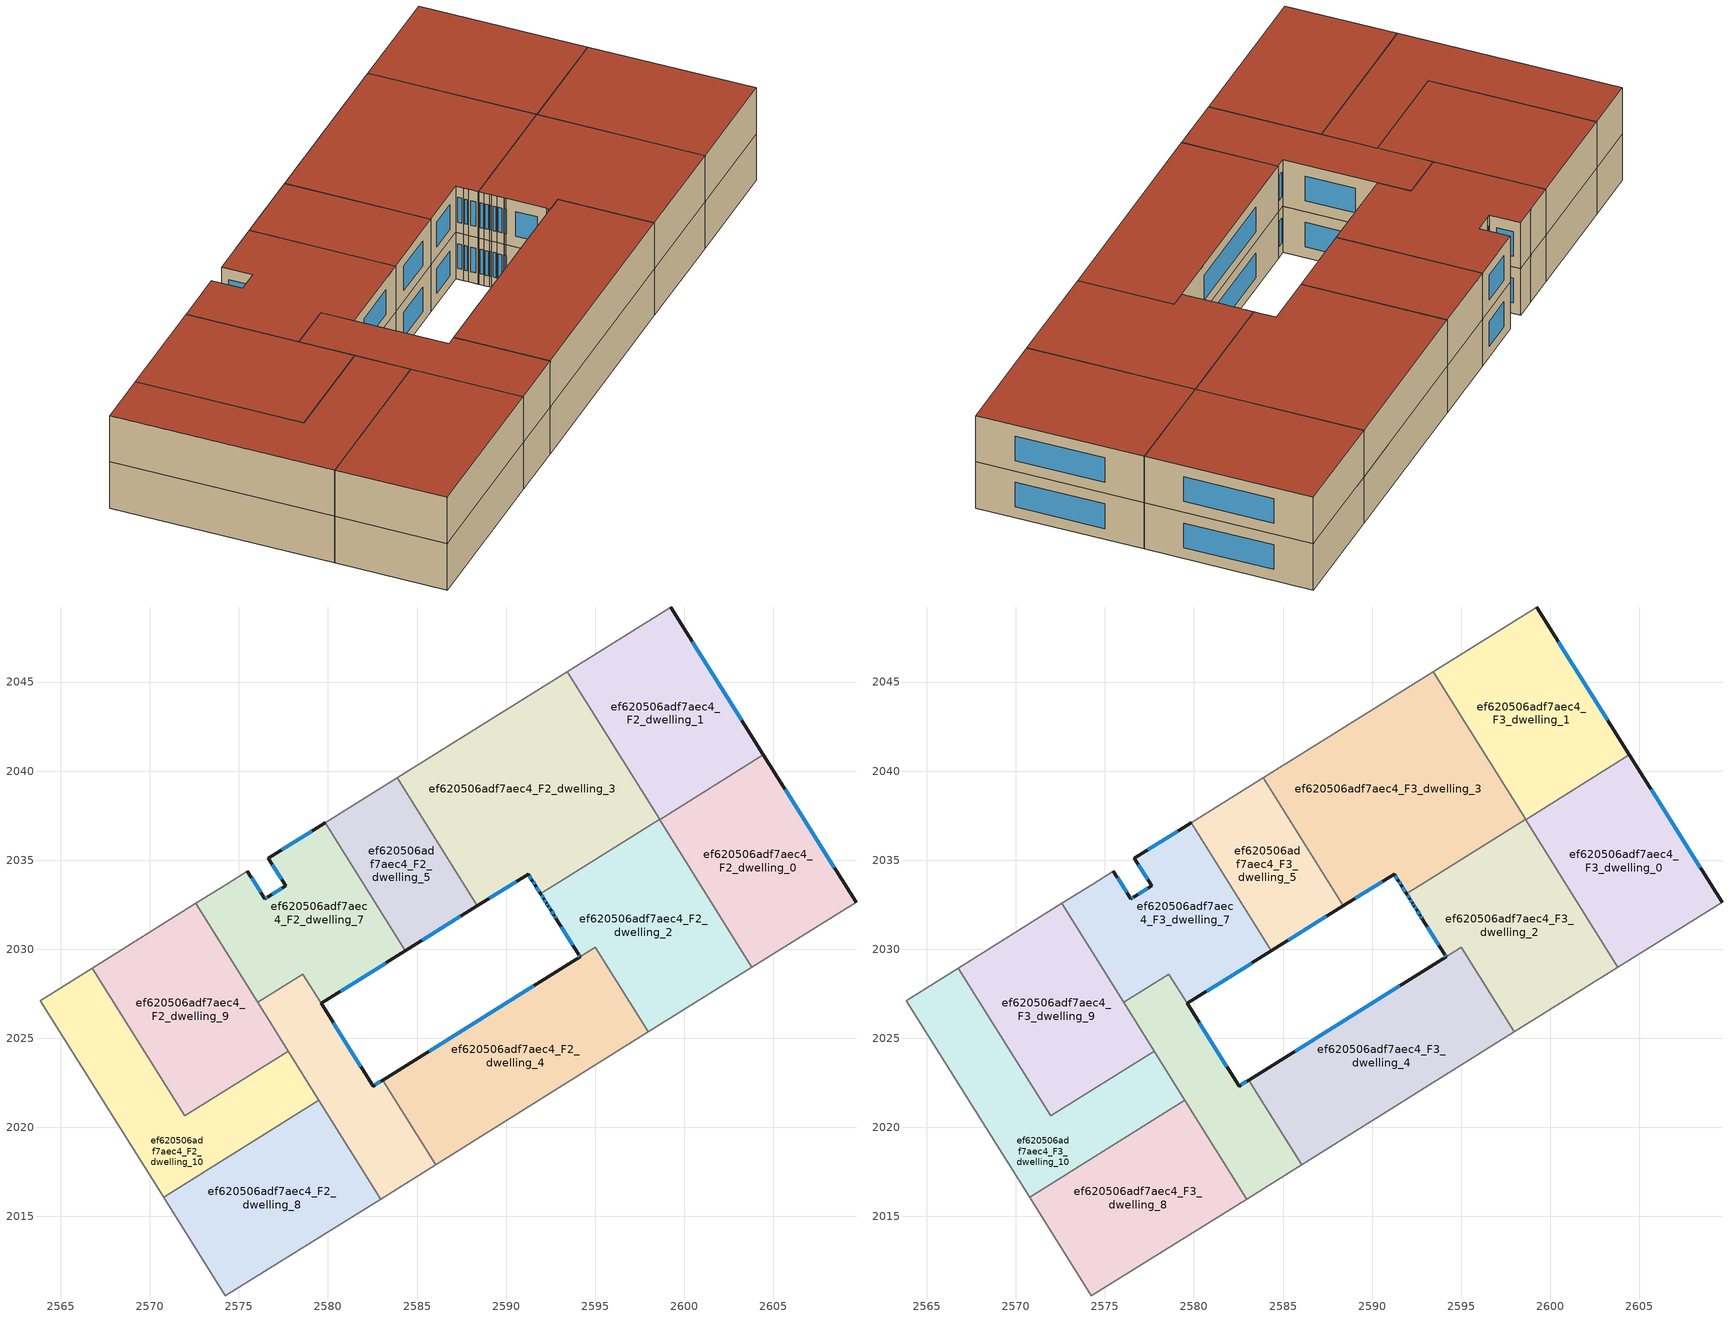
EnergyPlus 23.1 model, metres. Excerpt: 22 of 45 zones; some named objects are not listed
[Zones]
ef620506adf7aec4_F2_dwelling_0
 floor to ef620506adf7aec4_F1_dwelling_0 (EU_floor_Construction): 2604.45,2040.91 2609.65,2032.64 2603.8,2028.99 2598.63,2037.28 z6
 wall outside (EU_wall_Construction): 2609.65,2032.64 2604.45,2040.91 z6:9
 wall to ef620506adf7aec4_F2_dwelling_1 (EU_wall_Construction): 2604.45,2040.91 2598.63,2037.28 z6:9
 wall adiabatic (EU_wall_Construction): 2603.8,2028.99 2609.65,2032.64 z6:9
 wall to ef620506adf7aec4_F2_dwelling_2 (EU_wall_Construction): 2598.63,2037.28 2603.8,2028.99 z6:9
 window (EU_Window_Construction): 2608.43,2034.59 2605.67,2038.97 z6.7:8.3
ef620506adf7aec4_F2_dwelling_1
 floor to ef620506adf7aec4_F1_dwelling_1 (EU_floor_Construction): 2599.23,2049.21 2604.45,2040.91 2598.63,2037.28 2593.43,2045.59 z6
 wall outside (EU_wall_Construction): 2604.45,2040.91 2599.23,2049.21 z6:9
 wall adiabatic (EU_wall_Construction): 2599.23,2049.21 2593.43,2045.59 z6:9
 wall to ef620506adf7aec4_F2_dwelling_3 (EU_wall_Construction): 2593.43,2045.59 2598.62,2037.29 z6:9
 wall to ef620506adf7aec4_F2_dwelling_2 (EU_wall_Construction): 2598.62,2037.29 2598.63,2037.27 z6:9
 window (EU_Window_Construction): 2603.23,2042.86 2600.46,2047.26 z6.7:8.3
ef620506adf7aec4_F2_dwelling_10
 floor to ef620506adf7aec4_F1_dwelling_10 (EU_floor_Construction): 2577.77,2024.28 2579.5,2021.52 2570.77,2016.07 2563.83,2027.1 2566.77,2028.94 2571.95,2020.64 z6
 wall to ef620506adf7aec4_F2_dwelling_8 (EU_wall_Construction): 2570.77,2016.07 2579.5,2021.52 z6:9
 wall adiabatic (EU_wall_Construction): 2566.77,2028.94 2563.83,2027.1 2570.77,2016.07 z6:9
 wall to ef620506adf7aec4_F2_dwelling_9 (EU_wall_Construction): 2577.77,2024.28 2571.95,2020.64 2566.77,2028.94 z6:9
 wall to ef620506adf7aec4_F2_dwelling_6 (EU_wall_Construction): 2579.5,2021.52 2577.77,2024.28 z6:9
ef620506adf7aec4_F2_dwelling_2
 floor to ef620506adf7aec4_F1_dwelling_2 (EU_floor_Construction): 2598.62,2037.29 2603.8,2028.99 2597.97,2025.35 2595.01,2030.11 2594.15,2029.58 2594.08,2029.71 2594.05,2029.75 2592.8,2031.74 2592.75,2031.81 2592.71,2031.88 2592.5,2032.21 2592.35,2032.45 2592.28,2032.57 2592.12,2032.83 2591.96,2033.08 2591.93,2033.12 z6
 wall outside (EU_wall_Construction): 2591.93,2033.12 2591.96,2033.08 2592.12,2032.83 2592.28,2032.57 2592.35,2032.45 2592.5,2032.21 2592.71,2031.88 2592.75,2031.81 2592.8,2031.74 2594.05,2029.75 2594.08,2029.71 2594.15,2029.58 z6:9
 wall adiabatic (EU_wall_Construction): 2597.97,2025.35 2603.8,2028.99 z6:9
 wall to ef620506adf7aec4_F2_dwelling_4 (EU_wall_Construction): 2594.16,2029.58 2595.01,2030.11 2597.97,2025.35 z6:9
 wall to ef620506adf7aec4_F2_dwelling_3 (EU_wall_Construction): 2598.62,2037.29 2592.8,2033.65 / 2592.79,2033.65 2591.93,2033.12 z6:9
 window (EU_Window_Construction): 2593.09,2031.27 2593.75,2030.22 / 2592.76,2031.79 2592.79,2031.75 / 2592.72,2031.86 2592.74,2031.83 / 2592.55,2032.13 2592.66,2031.96 / 2592.39,2032.39 2592.47,2032.27 / 2592.29,2032.54 2592.33,2032.48 / 2592.15,2032.77 2592.24,2032.63 / 2591.99,2033.02 2592.08,2032.88 / 2594.09,2029.68 2594.14,2029.61 z6.7:8.3
ef620506adf7aec4_F2_dwelling_3
 floor to ef620506adf7aec4_F1_dwelling_3 (EU_floor_Construction): 2593.43,2045.59 2598.62,2037.29 2592.79,2033.65 2591.93,2033.12 2591.92,2033.13 2591.64,2033.58 2591.64,2033.59 2591.48,2033.84 2591.24,2034.22 2588.39,2032.44 2583.9,2039.63 z6
 wall outside (EU_wall_Construction): 2588.39,2032.44 2591.24,2034.22 2591.48,2033.84 2591.64,2033.59 2591.64,2033.58 2591.92,2033.13 2591.93,2033.12 z6:9
 wall to ef620506adf7aec4_F2_dwelling_5 (EU_wall_Construction): 2583.9,2039.63 2588.39,2032.44 z6:9
 wall adiabatic (EU_wall_Construction): 2593.43,2045.59 2583.9,2039.63 z6:9
 window (EU_Window_Construction): 2591.71,2033.48 2591.86,2033.24 / 2591.52,2033.78 2591.6,2033.65 / 2591.3,2034.13 2591.42,2033.93 / 2589.06,2032.86 2590.57,2033.8 z6.7:8.3
ef620506adf7aec4_F2_dwelling_4
 floor to ef620506adf7aec4_F1_dwelling_4 (EU_floor_Construction): 2595.01,2030.11 2597.97,2025.35 2586.04,2017.9 2583.07,2022.66 z6
 wall outside (EU_wall_Construction): 2594.16,2029.58 2583.07,2022.66 z6:9
 wall to ef620506adf7aec4_F2_dwelling_6 (EU_wall_Construction): 2583.07,2022.66 2586.04,2017.9 z6:9
 wall adiabatic (EU_wall_Construction): 2586.04,2017.9 2597.97,2025.35 z6:9
 window (EU_Window_Construction): 2591.55,2027.95 2585.67,2024.28 z6.7:8.3
ef620506adf7aec4_F2_dwelling_5
 floor to ef620506adf7aec4_F1_dwelling_5 (EU_floor_Construction): 2583.9,2039.63 2588.39,2032.44 2584.34,2029.91 2579.85,2037.1 z6
 wall outside (EU_wall_Construction): 2584.34,2029.91 2588.39,2032.44 z6:9
 wall to ef620506adf7aec4_F2_dwelling_7 (EU_wall_Construction): 2579.85,2037.1 2584.34,2029.91 z6:9
 wall adiabatic (EU_wall_Construction): 2583.9,2039.63 2579.85,2037.1 z6:9
 window (EU_Window_Construction): 2585.29,2030.5 2587.44,2031.85 z6.7:8.3
ef620506adf7aec4_F2_dwelling_6
 floor to ef620506adf7aec4_F1_dwelling_6 (EU_floor_Construction): 2583.07,2022.66 2586.04,2017.9 2582.96,2015.98 2576.05,2027.03 2578.58,2028.61 2582.53,2022.32 z6
 wall outside (EU_wall_Construction): 2583.07,2022.66 2582.53,2022.32 2579.62,2026.96 z6:9
 wall adiabatic (EU_wall_Construction): 2582.96,2015.98 2586.04,2017.9 z6:9
 wall to ef620506adf7aec4_F2_dwelling_7 (EU_wall_Construction): 2579.62,2026.96 2578.58,2028.61 2576.05,2027.03 z6:9
 wall to ef620506adf7aec4_F2_dwelling_8 (EU_wall_Construction): 2579.5,2021.52 2582.96,2015.98 z6:9
 wall to ef620506adf7aec4_F2_dwelling_9 (EU_wall_Construction): 2576.05,2027.03 2577.77,2024.28 z6:9
 window (EU_Window_Construction): 2582.94,2022.58 2582.66,2022.4 / 2581.84,2023.41 2580.3,2025.87 z6.7:8.3
ef620506adf7aec4_F2_dwelling_7
 floor to ef620506adf7aec4_F1_dwelling_7 (EU_floor_Construction): 2579.85,2037.1 2584.34,2029.91 2579.61,2026.96 2578.58,2028.61 2576.05,2027.03 2572.59,2032.58 2574.31,2033.65 2575.48,2034.38 2576.45,2032.84 2576.64,2032.96 2577.62,2033.57 2576.65,2035.1 z6
 wall outside (EU_wall_Construction): 2579.85,2037.1 2576.65,2035.1 2577.62,2033.57 2576.64,2032.96 2576.45,2032.84 2575.48,2034.38 / 2579.61,2026.96 2584.34,2029.91 z6:9
 wall adiabatic (EU_wall_Construction): 2575.48,2034.38 2574.31,2033.65 2572.59,2032.58 z6:9
 wall to ef620506adf7aec4_F2_dwelling_9 (EU_wall_Construction): 2572.59,2032.58 2576.05,2027.03 z6:9
 window (EU_Window_Construction): 2576.22,2033.2 2575.71,2034.02 / 2576.59,2032.93 2576.5,2032.87 / 2577.39,2033.42 2576.87,2033.1 / 2576.88,2034.74 2577.39,2033.93 / 2579.1,2036.63 2577.4,2035.57 / 2580.72,2027.65 2583.23,2029.22 z6.7:8.3
ef620506adf7aec4_F2_dwelling_8
 floor to ef620506adf7aec4_F1_dwelling_8 (EU_floor_Construction): 2579.5,2021.52 2582.96,2015.98 2574.24,2010.53 2570.77,2016.07 z6
 wall adiabatic (EU_wall_Construction): 2570.77,2016.07 2574.24,2010.53 2582.96,2015.98 z6:9
ef620506adf7aec4_F2_dwelling_9
 floor to ef620506adf7aec4_F1_dwelling_9 (EU_floor_Construction): 2572.59,2032.58 2577.77,2024.28 2571.95,2020.64 2566.77,2028.94 z6
 wall adiabatic (EU_wall_Construction): 2572.59,2032.58 2566.77,2028.94 z6:9
ef620506adf7aec4_F3_dwelling_0
 floor to ef620506adf7aec4_F2_dwelling_0 (EU_floor_Construction): 2604.45,2040.91 2609.65,2032.64 2603.8,2028.99 2598.63,2037.28 z9
 wall outside (EU_wall_Construction): 2609.65,2032.64 2604.45,2040.91 z9:12
 wall to ef620506adf7aec4_F3_dwelling_1 (EU_wall_Construction): 2604.45,2040.91 2598.63,2037.28 z9:12
 wall adiabatic (EU_wall_Construction): 2603.8,2028.99 2609.65,2032.64 z9:12
 wall to ef620506adf7aec4_F3_dwelling_2 (EU_wall_Construction): 2598.63,2037.28 2603.8,2028.99 z9:12
 window (EU_Window_Construction): 2608.43,2034.59 2605.67,2038.97 z9.7:11.3
 roof outside (EU_roof_Construction): 2609.65,2032.64 2604.45,2040.91 2598.63,2037.28 2603.8,2028.99 z12
ef620506adf7aec4_F3_dwelling_1
 floor to ef620506adf7aec4_F2_dwelling_1 (EU_floor_Construction): 2599.23,2049.21 2604.45,2040.91 2598.63,2037.28 2593.43,2045.59 z9
 wall outside (EU_wall_Construction): 2604.45,2040.91 2599.23,2049.21 z9:12
 wall adiabatic (EU_wall_Construction): 2599.23,2049.21 2593.43,2045.59 z9:12
 wall to ef620506adf7aec4_F3_dwelling_3 (EU_wall_Construction): 2593.43,2045.59 2598.62,2037.29 z9:12
 wall to ef620506adf7aec4_F3_dwelling_2 (EU_wall_Construction): 2598.62,2037.29 2598.63,2037.27 z9:12
 window (EU_Window_Construction): 2603.23,2042.86 2600.46,2047.26 z9.7:11.3
 roof outside (EU_roof_Construction): 2604.45,2040.91 2599.23,2049.21 2593.43,2045.59 2598.63,2037.28 z12
ef620506adf7aec4_F3_dwelling_10
 floor to ef620506adf7aec4_F2_dwelling_10 (EU_floor_Construction): 2577.77,2024.28 2579.5,2021.52 2570.77,2016.07 2563.83,2027.1 2566.77,2028.94 2571.95,2020.64 z9
 wall to ef620506adf7aec4_F3_dwelling_8 (EU_wall_Construction): 2570.77,2016.07 2579.5,2021.52 z9:12
 wall adiabatic (EU_wall_Construction): 2566.77,2028.94 2563.83,2027.1 2570.77,2016.07 z9:12
 wall to ef620506adf7aec4_F3_dwelling_9 (EU_wall_Construction): 2577.77,2024.28 2571.95,2020.64 2566.77,2028.94 z9:12
 wall to ef620506adf7aec4_F3_dwelling_6 (EU_wall_Construction): 2579.5,2021.52 2577.77,2024.28 z9:12
 roof outside (EU_roof_Construction): 2579.5,2021.52 2577.77,2024.28 2571.95,2020.64 2566.77,2028.94 2563.83,2027.1 2570.77,2016.07 z12
ef620506adf7aec4_F3_dwelling_2
 floor to ef620506adf7aec4_F2_dwelling_2 (EU_floor_Construction): 2598.62,2037.29 2603.8,2028.99 2597.97,2025.35 2595.01,2030.11 2594.15,2029.58 2594.08,2029.71 2594.05,2029.75 2592.8,2031.74 2592.75,2031.81 2592.71,2031.88 2592.5,2032.21 2592.35,2032.45 2592.28,2032.57 2592.12,2032.83 2591.96,2033.08 2591.93,2033.12 z9
 wall outside (EU_wall_Construction): 2591.93,2033.12 2591.96,2033.08 2592.12,2032.83 2592.28,2032.57 2592.35,2032.45 2592.5,2032.21 2592.71,2031.88 2592.75,2031.81 2592.8,2031.74 2594.05,2029.75 2594.08,2029.71 2594.15,2029.58 z9:12
 wall adiabatic (EU_wall_Construction): 2597.97,2025.35 2603.8,2028.99 z9:12
 wall to ef620506adf7aec4_F3_dwelling_4 (EU_wall_Construction): 2594.16,2029.58 2595.01,2030.11 2597.97,2025.35 z9:12
 wall to ef620506adf7aec4_F3_dwelling_3 (EU_wall_Construction): 2598.62,2037.29 2592.8,2033.65 / 2592.79,2033.65 2591.93,2033.12 z9:12
 window (EU_Window_Construction): 2593.09,2031.27 2593.75,2030.22 / 2592.76,2031.79 2592.79,2031.75 / 2592.72,2031.86 2592.74,2031.83 / 2592.55,2032.13 2592.66,2031.96 / 2592.39,2032.39 2592.47,2032.27 / 2592.29,2032.54 2592.33,2032.48 / 2592.15,2032.77 2592.24,2032.63 / 2591.99,2033.02 2592.08,2032.88 / 2594.09,2029.68 2594.14,2029.61 z9.7:11.3
 roof outside (EU_roof_Construction): 2603.8,2028.99 2598.62,2037.29 2591.93,2033.12 2591.96,2033.08 2592.12,2032.83 2592.28,2032.57 2592.35,2032.45 2592.5,2032.21 2592.71,2031.88 2592.75,2031.81 2592.8,2031.74 2594.05,2029.75 2594.08,2029.71 2594.15,2029.58 2595.01,2030.11 2597.97,2025.35 z12
ef620506adf7aec4_F3_dwelling_3
 floor to ef620506adf7aec4_F2_dwelling_3 (EU_floor_Construction): 2593.43,2045.59 2598.62,2037.29 2592.79,2033.65 2591.93,2033.12 2591.92,2033.13 2591.64,2033.58 2591.64,2033.59 2591.48,2033.84 2591.24,2034.22 2588.39,2032.44 2583.9,2039.63 z9
 wall outside (EU_wall_Construction): 2588.39,2032.44 2591.24,2034.22 2591.48,2033.84 2591.64,2033.59 2591.64,2033.58 2591.92,2033.13 2591.93,2033.12 z9:12
 wall to ef620506adf7aec4_F3_dwelling_5 (EU_wall_Construction): 2583.9,2039.63 2588.39,2032.44 z9:12
 wall adiabatic (EU_wall_Construction): 2593.43,2045.59 2583.9,2039.63 z9:12
 window (EU_Window_Construction): 2591.71,2033.48 2591.86,2033.24 / 2591.52,2033.78 2591.6,2033.65 / 2591.3,2034.13 2591.42,2033.93 / 2589.06,2032.86 2590.57,2033.8 z9.7:11.3
 roof outside (EU_roof_Construction): 2598.62,2037.29 2593.43,2045.59 2583.9,2039.63 2588.39,2032.44 2591.24,2034.22 2591.48,2033.84 2591.64,2033.59 2591.64,2033.58 2591.92,2033.13 2591.93,2033.12 2592.79,2033.65 z12
ef620506adf7aec4_F3_dwelling_4
 floor to ef620506adf7aec4_F2_dwelling_4 (EU_floor_Construction): 2595.01,2030.11 2597.97,2025.35 2586.04,2017.9 2583.07,2022.66 z9
 wall outside (EU_wall_Construction): 2594.16,2029.58 2583.07,2022.66 z9:12
 wall to ef620506adf7aec4_F3_dwelling_6 (EU_wall_Construction): 2583.07,2022.66 2586.04,2017.9 z9:12
 wall adiabatic (EU_wall_Construction): 2586.04,2017.9 2597.97,2025.35 z9:12
 window (EU_Window_Construction): 2591.55,2027.95 2585.67,2024.28 z9.7:11.3
 roof outside (EU_roof_Construction): 2597.97,2025.35 2595.01,2030.11 2583.07,2022.66 2586.04,2017.9 z12
ef620506adf7aec4_F3_dwelling_5
 floor to ef620506adf7aec4_F2_dwelling_5 (EU_floor_Construction): 2583.9,2039.63 2588.39,2032.44 2584.34,2029.91 2579.85,2037.1 z9
 wall outside (EU_wall_Construction): 2584.34,2029.91 2588.39,2032.44 z9:12
 wall to ef620506adf7aec4_F3_dwelling_7 (EU_wall_Construction): 2579.85,2037.1 2584.34,2029.91 z9:12
 wall adiabatic (EU_wall_Construction): 2583.9,2039.63 2579.85,2037.1 z9:12
 window (EU_Window_Construction): 2585.29,2030.5 2587.44,2031.85 z9.7:11.3
 roof outside (EU_roof_Construction): 2588.39,2032.44 2583.9,2039.63 2579.85,2037.1 2584.34,2029.91 z12
ef620506adf7aec4_F3_dwelling_6
 floor to ef620506adf7aec4_F2_dwelling_6 (EU_floor_Construction): 2583.07,2022.66 2586.04,2017.9 2582.96,2015.98 2576.05,2027.03 2578.58,2028.61 2582.53,2022.32 z9
 wall outside (EU_wall_Construction): 2583.07,2022.66 2582.53,2022.32 2579.62,2026.96 z9:12
 wall adiabatic (EU_wall_Construction): 2582.96,2015.98 2586.04,2017.9 z9:12
 wall to ef620506adf7aec4_F3_dwelling_7 (EU_wall_Construction): 2579.62,2026.96 2578.58,2028.61 2576.05,2027.03 z9:12
 wall to ef620506adf7aec4_F3_dwelling_8 (EU_wall_Construction): 2579.5,2021.52 2582.96,2015.98 z9:12
 wall to ef620506adf7aec4_F3_dwelling_9 (EU_wall_Construction): 2576.05,2027.03 2577.77,2024.28 z9:12
 window (EU_Window_Construction): 2582.94,2022.58 2582.66,2022.4 / 2581.84,2023.41 2580.3,2025.87 z9.7:11.3
 roof outside (EU_roof_Construction): 2586.04,2017.9 2583.07,2022.66 2582.53,2022.32 2578.58,2028.61 2576.05,2027.03 2582.96,2015.98 z12
ef620506adf7aec4_F3_dwelling_7
 floor to ef620506adf7aec4_F2_dwelling_7 (EU_floor_Construction): 2579.85,2037.1 2584.34,2029.91 2579.61,2026.96 2578.58,2028.61 2576.05,2027.03 2572.59,2032.58 2574.31,2033.65 2575.48,2034.38 2576.45,2032.84 2576.64,2032.96 2577.62,2033.57 2576.65,2035.1 z9
 wall outside (EU_wall_Construction): 2579.85,2037.1 2576.65,2035.1 2577.62,2033.57 2576.64,2032.96 2576.45,2032.84 2575.48,2034.38 / 2579.61,2026.96 2584.34,2029.91 z9:12
 wall adiabatic (EU_wall_Construction): 2575.48,2034.38 2574.31,2033.65 2572.59,2032.58 z9:12
 wall to ef620506adf7aec4_F3_dwelling_9 (EU_wall_Construction): 2572.59,2032.58 2576.05,2027.03 z9:12
 window (EU_Window_Construction): 2576.22,2033.2 2575.71,2034.02 / 2576.59,2032.93 2576.5,2032.87 / 2577.39,2033.42 2576.87,2033.1 / 2576.88,2034.74 2577.39,2033.93 / 2579.1,2036.63 2577.4,2035.57 / 2580.72,2027.65 2583.23,2029.22 z9.7:11.3
 roof outside (EU_roof_Construction): 2584.34,2029.91 2579.85,2037.1 2576.65,2035.1 2577.62,2033.57 2576.64,2032.96 2576.45,2032.84 2575.48,2034.38 2574.31,2033.65 2572.59,2032.58 2576.05,2027.03 2578.58,2028.61 2579.61,2026.96 z12
ef620506adf7aec4_F3_dwelling_8
 floor to ef620506adf7aec4_F2_dwelling_8 (EU_floor_Construction): 2579.5,2021.52 2582.96,2015.98 2574.24,2010.53 2570.77,2016.07 z9
 wall adiabatic (EU_wall_Construction): 2570.77,2016.07 2574.24,2010.53 2582.96,2015.98 z9:12
 roof outside (EU_roof_Construction): 2582.96,2015.98 2579.5,2021.52 2570.77,2016.07 2574.24,2010.53 z12
ef620506adf7aec4_F3_dwelling_9
 floor to ef620506adf7aec4_F2_dwelling_9 (EU_floor_Construction): 2572.59,2032.58 2577.77,2024.28 2571.95,2020.64 2566.77,2028.94 z9
 wall adiabatic (EU_wall_Construction): 2572.59,2032.58 2566.77,2028.94 z9:12
 roof outside (EU_roof_Construction): 2577.77,2024.28 2572.59,2032.58 2566.77,2028.94 2571.95,2020.64 z12
[Building]
EU S2 Campaign: North Axis=0; Terrain=City; Solar Distribution=FullExterior
[Site:Location]
Budapest.Ferenc.Liszt.Intl.AP: Latitude=47.437; Longitude=19.256; Time Zone=1; Elevation=185
[SizingPeriod:WeatherFileDays]
AnnualSizingPeriod: Begin Month=1; Begin Day of Month=1; End Month=12; End Day of Month=31; Day of Week for Start Day=Monday; Use Weather File Daylight Saving Period=No; Use Weather File Rain and Snow Indicators=No
[MATERIAL]
EU_InternalMass_Material: Roughness=MediumRough; Thickness=0.1; Conductivity=1; Density=1800; Specific Heat=900; Thermal Absorptance=0.9; Solar Absorptance=0.7; Visible Absorptance=0.7
[MATERIAL:NOMASS] Roughness=MediumRough; Thermal Absorptance=0.9; Solar Absorptance=0.7; Visible Absorptance=0.7
Name | Thermal Resistance
EU_wall_NoMass | 0.832559
EU_roof_NoMass | 1.39638
EU_floor_NoMass | 0.872794
[WINDOWMATERIAL:SIMPLEGLAZINGSYSTEM]
EU_Window_SimpleGlazing: UFactor=2.79869; Solar Heat Gain Coefficient=0.75; Visible Transmittance=0.75
[CONSTRUCTION]
EU_wall_Construction: EU_wall_NoMass
EU_roof_Construction: EU_roof_NoMass
EU_floor_Construction: EU_floor_NoMass
EU_Window_Construction: EU_Window_SimpleGlazing
EU_InternalMass_Construction: EU_InternalMass_Material
[ZONE] Type=1; Multiplier=1; Ceiling Height=autocalculate; Floor Area=autocalculate; Part of Total Floor Area=Yes
Name | Volume
ef620506adf7aec4_F2_dwelling_0; ef620506adf7aec4_F3_dwelling_0 | 201.583
ef620506adf7aec4_F2_dwelling_1; ef620506adf7aec4_F3_dwelling_1 | 201.587
ef620506adf7aec4_F2_dwelling_10; ef620506adf7aec4_F3_dwelling_10 | 201.568
ef620506adf7aec4_F2_dwelling_2; ef620506adf7aec4_F3_dwelling_2 | 214.189
ef620506adf7aec4_F2_dwelling_3; ef620506adf7aec4_F3_dwelling_3 | 316.895
ef620506adf7aec4_F2_dwelling_4; ef620506adf7aec4_F3_dwelling_4 | 236.532
ef620506adf7aec4_F2_dwelling_5; ef620506adf7aec4_F3_dwelling_5 | 121.343
ef620506adf7aec4_F2_dwelling_6; ef620506adf7aec4_F3_dwelling_6 | 127.678
ef620506adf7aec4_F2_dwelling_7; ef620506adf7aec4_F3_dwelling_7 | 192.785
ef620506adf7aec4_F2_dwelling_8; ef620506adf7aec4_F3_dwelling_8 | 201.57
ef620506adf7aec4_F2_dwelling_9; ef620506adf7aec4_F3_dwelling_9 | 201.561
[INTERNALMASS] Construction=EU_InternalMass_Construction
Name | Zone or ZoneList | Surface Area
ef620506adf7aec4_F2_dwelling_0_EU_InternalMass | ef620506adf7aec4_F2_dwelling_0 | 67.1957
ef620506adf7aec4_F2_dwelling_1_EU_InternalMass | ef620506adf7aec4_F2_dwelling_1 | 67.1976
ef620506adf7aec4_F2_dwelling_2_EU_InternalMass | ef620506adf7aec4_F2_dwelling_2 | 71.3988
ef620506adf7aec4_F2_dwelling_3_EU_InternalMass | ef620506adf7aec4_F2_dwelling_3 | 105.633
ef620506adf7aec4_F2_dwelling_4_EU_InternalMass | ef620506adf7aec4_F2_dwelling_4 | 78.8661
ef620506adf7aec4_F2_dwelling_5_EU_InternalMass | ef620506adf7aec4_F2_dwelling_5 | 40.4478
ef620506adf7aec4_F2_dwelling_6_EU_InternalMass | ef620506adf7aec4_F2_dwelling_6 | 42.5596
ef620506adf7aec4_F2_dwelling_7_EU_InternalMass | ef620506adf7aec4_F2_dwelling_7 | 64.2633
ef620506adf7aec4_F2_dwelling_8_EU_InternalMass | ef620506adf7aec4_F2_dwelling_8 | 67.1907
ef620506adf7aec4_F2_dwelling_9_EU_InternalMass | ef620506adf7aec4_F2_dwelling_9 | 67.1873
ef620506adf7aec4_F2_dwelling_10_EU_InternalMass | ef620506adf7aec4_F2_dwelling_10 | 67.1896
ef620506adf7aec4_F3_dwelling_0_EU_InternalMass | ef620506adf7aec4_F3_dwelling_0 | 67.1957
ef620506adf7aec4_F3_dwelling_1_EU_InternalMass | ef620506adf7aec4_F3_dwelling_1 | 67.1976
ef620506adf7aec4_F3_dwelling_2_EU_InternalMass | ef620506adf7aec4_F3_dwelling_2 | 71.3988
ef620506adf7aec4_F3_dwelling_3_EU_InternalMass | ef620506adf7aec4_F3_dwelling_3 | 105.633
ef620506adf7aec4_F3_dwelling_4_EU_InternalMass | ef620506adf7aec4_F3_dwelling_4 | 78.8661
ef620506adf7aec4_F3_dwelling_5_EU_InternalMass | ef620506adf7aec4_F3_dwelling_5 | 40.4478
ef620506adf7aec4_F3_dwelling_6_EU_InternalMass | ef620506adf7aec4_F3_dwelling_6 | 42.5596
ef620506adf7aec4_F3_dwelling_7_EU_InternalMass | ef620506adf7aec4_F3_dwelling_7 | 64.2633
ef620506adf7aec4_F3_dwelling_8_EU_InternalMass | ef620506adf7aec4_F3_dwelling_8 | 67.1907
ef620506adf7aec4_F3_dwelling_9_EU_InternalMass | ef620506adf7aec4_F3_dwelling_9 | 67.1873
ef620506adf7aec4_F3_dwelling_10_EU_InternalMass | ef620506adf7aec4_F3_dwelling_10 | 67.1896
[OTHEREQUIPMENT] Fuel Type=Electricity; Design Level Calculation Method=Watts/Area; Power per Zone Floor Area=1; Fraction Latent=0; Fraction Radiant=0; Fraction Lost=0; Carbon Dioxide Generation Rate=0; EndUse Subcategory=EU_Step8_InternalGains
Name | Zone or ZoneList or Space or SpaceList | Schedule
EU_Step8_InternalGain_ef620506adf7aec4_F2_dwelling_0_f000 | ef620506adf7aec4_F2_dwelling_0 | EU_Step8_GainSchedule_ef620506adf7aec4_F2_dwelling_0_f000
EU_Step8_InternalGain_ef620506adf7aec4_F2_dwelling_1_f000 | ef620506adf7aec4_F2_dwelling_1 | EU_Step8_GainSchedule_ef620506adf7aec4_F2_dwelling_1_f000
EU_Step8_InternalGain_ef620506adf7aec4_F2_dwelling_2_f000 | ef620506adf7aec4_F2_dwelling_2 | EU_Step8_GainSchedule_ef620506adf7aec4_F2_dwelling_2_f000
EU_Step8_InternalGain_ef620506adf7aec4_F2_dwelling_3_f000 | ef620506adf7aec4_F2_dwelling_3 | EU_Step8_GainSchedule_ef620506adf7aec4_F2_dwelling_3_f000
EU_Step8_InternalGain_ef620506adf7aec4_F2_dwelling_4_f000 | ef620506adf7aec4_F2_dwelling_4 | EU_Step8_GainSchedule_ef620506adf7aec4_F2_dwelling_4_f000
EU_Step8_InternalGain_ef620506adf7aec4_F2_dwelling_5_f000 | ef620506adf7aec4_F2_dwelling_5 | EU_Step8_GainSchedule_ef620506adf7aec4_F2_dwelling_5_f000
EU_Step8_InternalGain_ef620506adf7aec4_F2_dwelling_6_f000 | ef620506adf7aec4_F2_dwelling_6 | EU_Step8_GainSchedule_ef620506adf7aec4_F2_dwelling_6_f000
EU_Step8_InternalGain_ef620506adf7aec4_F2_dwelling_7_f000 | ef620506adf7aec4_F2_dwelling_7 | EU_Step8_GainSchedule_ef620506adf7aec4_F2_dwelling_7_f000
EU_Step8_InternalGain_ef620506adf7aec4_F2_dwelling_8_f000 | ef620506adf7aec4_F2_dwelling_8 | EU_Step8_GainSchedule_ef620506adf7aec4_F2_dwelling_8_f000
EU_Step8_InternalGain_ef620506adf7aec4_F2_dwelling_9_f000 | ef620506adf7aec4_F2_dwelling_9 | EU_Step8_GainSchedule_ef620506adf7aec4_F2_dwelling_9_f000
EU_Step8_InternalGain_ef620506adf7aec4_F2_dwelling_10_f000 | ef620506adf7aec4_F2_dwelling_10 | EU_Step8_GainSchedule_ef620506adf7aec4_F2_dwelling_10_f000
EU_Step8_InternalGain_ef620506adf7aec4_F3_dwelling_0_f000 | ef620506adf7aec4_F3_dwelling_0 | EU_Step8_GainSchedule_ef620506adf7aec4_F3_dwelling_0_f000
EU_Step8_InternalGain_ef620506adf7aec4_F3_dwelling_1_f000 | ef620506adf7aec4_F3_dwelling_1 | EU_Step8_GainSchedule_ef620506adf7aec4_F3_dwelling_1_f000
EU_Step8_InternalGain_ef620506adf7aec4_F3_dwelling_2_f000 | ef620506adf7aec4_F3_dwelling_2 | EU_Step8_GainSchedule_ef620506adf7aec4_F3_dwelling_2_f000
EU_Step8_InternalGain_ef620506adf7aec4_F3_dwelling_3_f000 | ef620506adf7aec4_F3_dwelling_3 | EU_Step8_GainSchedule_ef620506adf7aec4_F3_dwelling_3_f000
EU_Step8_InternalGain_ef620506adf7aec4_F3_dwelling_4_f000 | ef620506adf7aec4_F3_dwelling_4 | EU_Step8_GainSchedule_ef620506adf7aec4_F3_dwelling_4_f000
EU_Step8_InternalGain_ef620506adf7aec4_F3_dwelling_5_f000 | ef620506adf7aec4_F3_dwelling_5 | EU_Step8_GainSchedule_ef620506adf7aec4_F3_dwelling_5_f000
EU_Step8_InternalGain_ef620506adf7aec4_F3_dwelling_6_f000 | ef620506adf7aec4_F3_dwelling_6 | EU_Step8_GainSchedule_ef620506adf7aec4_F3_dwelling_6_f000
EU_Step8_InternalGain_ef620506adf7aec4_F3_dwelling_7_f000 | ef620506adf7aec4_F3_dwelling_7 | EU_Step8_GainSchedule_ef620506adf7aec4_F3_dwelling_7_f000
EU_Step8_InternalGain_ef620506adf7aec4_F3_dwelling_8_f000 | ef620506adf7aec4_F3_dwelling_8 | EU_Step8_GainSchedule_ef620506adf7aec4_F3_dwelling_8_f000
EU_Step8_InternalGain_ef620506adf7aec4_F3_dwelling_9_f000 | ef620506adf7aec4_F3_dwelling_9 | EU_Step8_GainSchedule_ef620506adf7aec4_F3_dwelling_9_f000
EU_Step8_InternalGain_ef620506adf7aec4_F3_dwelling_10_f000 | ef620506adf7aec4_F3_dwelling_10 | EU_Step8_GainSchedule_ef620506adf7aec4_F3_dwelling_10_f000
[ZONEVENTILATION:DESIGNFLOWRATE] Schedule=EU_AlwaysOn; Design Flow Rate Calculation Method=AirChanges/Hour; Air Changes per Hour=0.475469; Ventilation Type=Natural; Fan Pressure Rise=0; Fan Total Efficiency=1; Constant Term Coefficient=1; Temperature Term Coefficient=0; Velocity Term Coefficient=0; Velocity Squared Term Coefficient=0; Minimum Indoor Temperature=-100; Maximum Indoor Temperature=100; Delta Temperature=-100; Minimum Outdoor Temperature=-100; Maximum Outdoor Temperature=100; Maximum Wind Speed=40
Name | Zone or ZoneList or Space or SpaceList
EU_ConstantAir_ef620506adf7aec4_F2_dwelling_0 | ef620506adf7aec4_F2_dwelling_0
EU_ConstantAir_ef620506adf7aec4_F2_dwelling_1 | ef620506adf7aec4_F2_dwelling_1
EU_ConstantAir_ef620506adf7aec4_F2_dwelling_2 | ef620506adf7aec4_F2_dwelling_2
EU_ConstantAir_ef620506adf7aec4_F2_dwelling_3 | ef620506adf7aec4_F2_dwelling_3
EU_ConstantAir_ef620506adf7aec4_F2_dwelling_4 | ef620506adf7aec4_F2_dwelling_4
EU_ConstantAir_ef620506adf7aec4_F2_dwelling_5 | ef620506adf7aec4_F2_dwelling_5
EU_ConstantAir_ef620506adf7aec4_F2_dwelling_6 | ef620506adf7aec4_F2_dwelling_6
EU_ConstantAir_ef620506adf7aec4_F2_dwelling_7 | ef620506adf7aec4_F2_dwelling_7
EU_ConstantAir_ef620506adf7aec4_F2_dwelling_8 | ef620506adf7aec4_F2_dwelling_8
EU_ConstantAir_ef620506adf7aec4_F2_dwelling_9 | ef620506adf7aec4_F2_dwelling_9
EU_ConstantAir_ef620506adf7aec4_F2_dwelling_10 | ef620506adf7aec4_F2_dwelling_10
EU_ConstantAir_ef620506adf7aec4_F3_dwelling_0 | ef620506adf7aec4_F3_dwelling_0
EU_ConstantAir_ef620506adf7aec4_F3_dwelling_1 | ef620506adf7aec4_F3_dwelling_1
EU_ConstantAir_ef620506adf7aec4_F3_dwelling_2 | ef620506adf7aec4_F3_dwelling_2
EU_ConstantAir_ef620506adf7aec4_F3_dwelling_3 | ef620506adf7aec4_F3_dwelling_3
EU_ConstantAir_ef620506adf7aec4_F3_dwelling_4 | ef620506adf7aec4_F3_dwelling_4
EU_ConstantAir_ef620506adf7aec4_F3_dwelling_5 | ef620506adf7aec4_F3_dwelling_5
EU_ConstantAir_ef620506adf7aec4_F3_dwelling_6 | ef620506adf7aec4_F3_dwelling_6
EU_ConstantAir_ef620506adf7aec4_F3_dwelling_7 | ef620506adf7aec4_F3_dwelling_7
EU_ConstantAir_ef620506adf7aec4_F3_dwelling_8 | ef620506adf7aec4_F3_dwelling_8
EU_ConstantAir_ef620506adf7aec4_F3_dwelling_9 | ef620506adf7aec4_F3_dwelling_9
EU_ConstantAir_ef620506adf7aec4_F3_dwelling_10 | ef620506adf7aec4_F3_dwelling_10
[HVACTEMPLATE:ZONE:IDEALLOADSAIRSYSTEM] System Availability Schedule=EU_AlwaysOn; Maximum Heating Supply Air Temperature=50; Minimum Cooling Supply Air Temperature=13; Maximum Heating Supply Air Humidity Ratio=0.0156; Minimum Cooling Supply Air Humidity Ratio=0.0077; Heating Limit=NoLimit; Cooling Limit=NoLimit; Heating Availability Schedule=EU_AlwaysOn; Cooling Availability Schedule=EU_CoolingOff; Dehumidification Control Type=ConstantSensibleHeatRatio; Cooling Sensible Heat Ratio=0.7; Dehumidification Setpoint=60; Humidification Control Type=None; Humidification Setpoint=30; Outdoor Air Method=None; Outdoor Air Flow Rate per Person=0.00944; Outdoor Air Flow Rate per Zone Floor Area=0; Outdoor Air Flow Rate per Zone=0; Demand Controlled Ventilation Type=None; Outdoor Air Economizer Type=NoEconomizer; Heat Recovery Type=None; Sensible Heat Recovery Effectiveness=0.7; Latent Heat Recovery Effectiveness=0.65
Name | Template Thermostat
ef620506adf7aec4_F2_dwelling_0 | EU_HeatOnly_ef620506adf7aec4_F2_dwelling_0
ef620506adf7aec4_F2_dwelling_1 | EU_HeatOnly_ef620506adf7aec4_F2_dwelling_1
ef620506adf7aec4_F2_dwelling_2 | EU_HeatOnly_ef620506adf7aec4_F2_dwelling_2
ef620506adf7aec4_F2_dwelling_3 | EU_HeatOnly_ef620506adf7aec4_F2_dwelling_3
ef620506adf7aec4_F2_dwelling_4 | EU_HeatOnly_ef620506adf7aec4_F2_dwelling_4
ef620506adf7aec4_F2_dwelling_5 | EU_HeatOnly_ef620506adf7aec4_F2_dwelling_5
ef620506adf7aec4_F2_dwelling_6 | EU_HeatOnly_ef620506adf7aec4_F2_dwelling_6
ef620506adf7aec4_F2_dwelling_7 | EU_HeatOnly_ef620506adf7aec4_F2_dwelling_7
ef620506adf7aec4_F2_dwelling_8 | EU_HeatOnly_ef620506adf7aec4_F2_dwelling_8
ef620506adf7aec4_F2_dwelling_9 | EU_HeatOnly_ef620506adf7aec4_F2_dwelling_9
ef620506adf7aec4_F2_dwelling_10 | EU_HeatOnly_ef620506adf7aec4_F2_dwelling_10
ef620506adf7aec4_F3_dwelling_0 | EU_HeatOnly_ef620506adf7aec4_F3_dwelling_0
ef620506adf7aec4_F3_dwelling_1 | EU_HeatOnly_ef620506adf7aec4_F3_dwelling_1
ef620506adf7aec4_F3_dwelling_2 | EU_HeatOnly_ef620506adf7aec4_F3_dwelling_2
ef620506adf7aec4_F3_dwelling_3 | EU_HeatOnly_ef620506adf7aec4_F3_dwelling_3
ef620506adf7aec4_F3_dwelling_4 | EU_HeatOnly_ef620506adf7aec4_F3_dwelling_4
ef620506adf7aec4_F3_dwelling_5 | EU_HeatOnly_ef620506adf7aec4_F3_dwelling_5
ef620506adf7aec4_F3_dwelling_6 | EU_HeatOnly_ef620506adf7aec4_F3_dwelling_6
ef620506adf7aec4_F3_dwelling_7 | EU_HeatOnly_ef620506adf7aec4_F3_dwelling_7
ef620506adf7aec4_F3_dwelling_8 | EU_HeatOnly_ef620506adf7aec4_F3_dwelling_8
ef620506adf7aec4_F3_dwelling_9 | EU_HeatOnly_ef620506adf7aec4_F3_dwelling_9
ef620506adf7aec4_F3_dwelling_10 | EU_HeatOnly_ef620506adf7aec4_F3_dwelling_10
[SIZING:ZONE] Zone Cooling Design Supply Air Temperature Input Method=SupplyAirTemperature; Zone Cooling Design Supply Air Temperature=13; Zone Heating Design Supply Air Temperature Input Method=SupplyAirTemperature; Zone Heating Design Supply Air Temperature=50; Zone Cooling Design Supply Air Humidity Ratio=0.008; Zone Heating Design Supply Air Humidity Ratio=0.008; Cooling Design Air Flow Method=DesignDay; Cooling Design Air Flow Rate=0; Cooling Minimum Air Flow per Zone Floor Area=0.000762; Cooling Minimum Air Flow=0; Cooling Minimum Air Flow Fraction=0.2; Heating Design Air Flow Method=DesignDay; Heating Design Air Flow Rate=0; Heating Maximum Air Flow per Zone Floor Area=0.002032; Heating Maximum Air Flow=0.141576; Heating Maximum Air Flow Fraction=0.3; Account for Dedicated Outdoor Air System=No; Dedicated Outdoor Air System Control Strategy=NeutralSupplyAir; Dedicated Outdoor Air Low Setpoint Temperature for Design=autosize; Dedicated Outdoor Air High Setpoint Temperature for Design=autosize; Zone Load Sizing Method=Sensible Load Only No Latent Load; Zone Latent Cooling Design Supply Air Humidity Ratio Input Method=HumidityRatioDifference; Zone Cooling Design Supply Air Humidity Ratio Difference=0.005; Zone Latent Heating Design Supply Air Humidity Ratio Input Method=HumidityRatioDifference; Zone Humidification Design Supply Air Humidity Ratio Difference=0.005
ef620506adf7aec4_F2_dwelling_0; ef620506adf7aec4_F2_dwelling_1; ef620506adf7aec4_F2_dwelling_2; ef620506adf7aec4_F2_dwelling_3; ef620506adf7aec4_F2_dwelling_4; ef620506adf7aec4_F2_dwelling_5; ef620506adf7aec4_F2_dwelling_6; ef620506adf7aec4_F2_dwelling_7; ef620506adf7aec4_F2_dwelling_8; ef620506adf7aec4_F2_dwelling_9; ef620506adf7aec4_F2_dwelling_10; ef620506adf7aec4_F3_dwelling_0; ef620506adf7aec4_F3_dwelling_1; ef620506adf7aec4_F3_dwelling_2; ef620506adf7aec4_F3_dwelling_3; ef620506adf7aec4_F3_dwelling_4; ef620506adf7aec4_F3_dwelling_5; ef620506adf7aec4_F3_dwelling_6; ef620506adf7aec4_F3_dwelling_7; ef620506adf7aec4_F3_dwelling_8; ef620506adf7aec4_F3_dwelling_9; ef620506adf7aec4_F3_dwelling_10
[SCHEDULE:CONSTANT]
Name | Hourly Value
EU_AlwaysOn | 1
EU_CoolingOff | 0
[SCHEDULE:FILE] Column Number=1; Rows to Skip at Top=0; Number of Hours of Data=8760; Column Separator=Comma; Interpolate to Timestep=No; Minutes per Item=60; Adjust Schedule for Daylight Savings=Yes
Name | File
EU_Step8_GainSchedule_ef620506adf7aec4_F2_dwelling_0_f000 | ../../schedules/ef620506adf7aec4/ef620506adf7aec4_F2_dwelling_0_f000_gain.csv
EU_Step8_GainSchedule_ef620506adf7aec4_F2_dwelling_1_f000 | ../../schedules/ef620506adf7aec4/ef620506adf7aec4_F2_dwelling_1_f000_gain.csv
EU_Step8_GainSchedule_ef620506adf7aec4_F2_dwelling_2_f000 | ../../schedules/ef620506adf7aec4/ef620506adf7aec4_F2_dwelling_2_f000_gain.csv
EU_Step8_GainSchedule_ef620506adf7aec4_F2_dwelling_3_f000 | ../../schedules/ef620506adf7aec4/ef620506adf7aec4_F2_dwelling_3_f000_gain.csv
EU_Step8_GainSchedule_ef620506adf7aec4_F2_dwelling_4_f000 | ../../schedules/ef620506adf7aec4/ef620506adf7aec4_F2_dwelling_4_f000_gain.csv
EU_Step8_GainSchedule_ef620506adf7aec4_F2_dwelling_5_f000 | ../../schedules/ef620506adf7aec4/ef620506adf7aec4_F2_dwelling_5_f000_gain.csv
EU_Step8_GainSchedule_ef620506adf7aec4_F2_dwelling_6_f000 | ../../schedules/ef620506adf7aec4/ef620506adf7aec4_F2_dwelling_6_f000_gain.csv
EU_Step8_GainSchedule_ef620506adf7aec4_F2_dwelling_7_f000 | ../../schedules/ef620506adf7aec4/ef620506adf7aec4_F2_dwelling_7_f000_gain.csv
EU_Step8_GainSchedule_ef620506adf7aec4_F2_dwelling_8_f000 | ../../schedules/ef620506adf7aec4/ef620506adf7aec4_F2_dwelling_8_f000_gain.csv
EU_Step8_GainSchedule_ef620506adf7aec4_F2_dwelling_9_f000 | ../../schedules/ef620506adf7aec4/ef620506adf7aec4_F2_dwelling_9_f000_gain.csv
EU_Step8_GainSchedule_ef620506adf7aec4_F2_dwelling_10_f000 | ../../schedules/ef620506adf7aec4/ef620506adf7aec4_F2_dwelling_10_f000_gain.csv
EU_Step8_GainSchedule_ef620506adf7aec4_F3_dwelling_0_f000 | ../../schedules/ef620506adf7aec4/ef620506adf7aec4_F3_dwelling_0_f000_gain.csv
EU_Step8_GainSchedule_ef620506adf7aec4_F3_dwelling_1_f000 | ../../schedules/ef620506adf7aec4/ef620506adf7aec4_F3_dwelling_1_f000_gain.csv
EU_Step8_GainSchedule_ef620506adf7aec4_F3_dwelling_2_f000 | ../../schedules/ef620506adf7aec4/ef620506adf7aec4_F3_dwelling_2_f000_gain.csv
EU_Step8_GainSchedule_ef620506adf7aec4_F3_dwelling_3_f000 | ../../schedules/ef620506adf7aec4/ef620506adf7aec4_F3_dwelling_3_f000_gain.csv
EU_Step8_GainSchedule_ef620506adf7aec4_F3_dwelling_4_f000 | ../../schedules/ef620506adf7aec4/ef620506adf7aec4_F3_dwelling_4_f000_gain.csv
EU_Step8_GainSchedule_ef620506adf7aec4_F3_dwelling_5_f000 | ../../schedules/ef620506adf7aec4/ef620506adf7aec4_F3_dwelling_5_f000_gain.csv
EU_Step8_GainSchedule_ef620506adf7aec4_F3_dwelling_6_f000 | ../../schedules/ef620506adf7aec4/ef620506adf7aec4_F3_dwelling_6_f000_gain.csv
EU_Step8_GainSchedule_ef620506adf7aec4_F3_dwelling_7_f000 | ../../schedules/ef620506adf7aec4/ef620506adf7aec4_F3_dwelling_7_f000_gain.csv
EU_Step8_GainSchedule_ef620506adf7aec4_F3_dwelling_8_f000 | ../../schedules/ef620506adf7aec4/ef620506adf7aec4_F3_dwelling_8_f000_gain.csv
EU_Step8_GainSchedule_ef620506adf7aec4_F3_dwelling_9_f000 | ../../schedules/ef620506adf7aec4/ef620506adf7aec4_F3_dwelling_9_f000_gain.csv
EU_Step8_GainSchedule_ef620506adf7aec4_F3_dwelling_10_f000 | ../../schedules/ef620506adf7aec4/ef620506adf7aec4_F3_dwelling_10_f000_gain.csv
